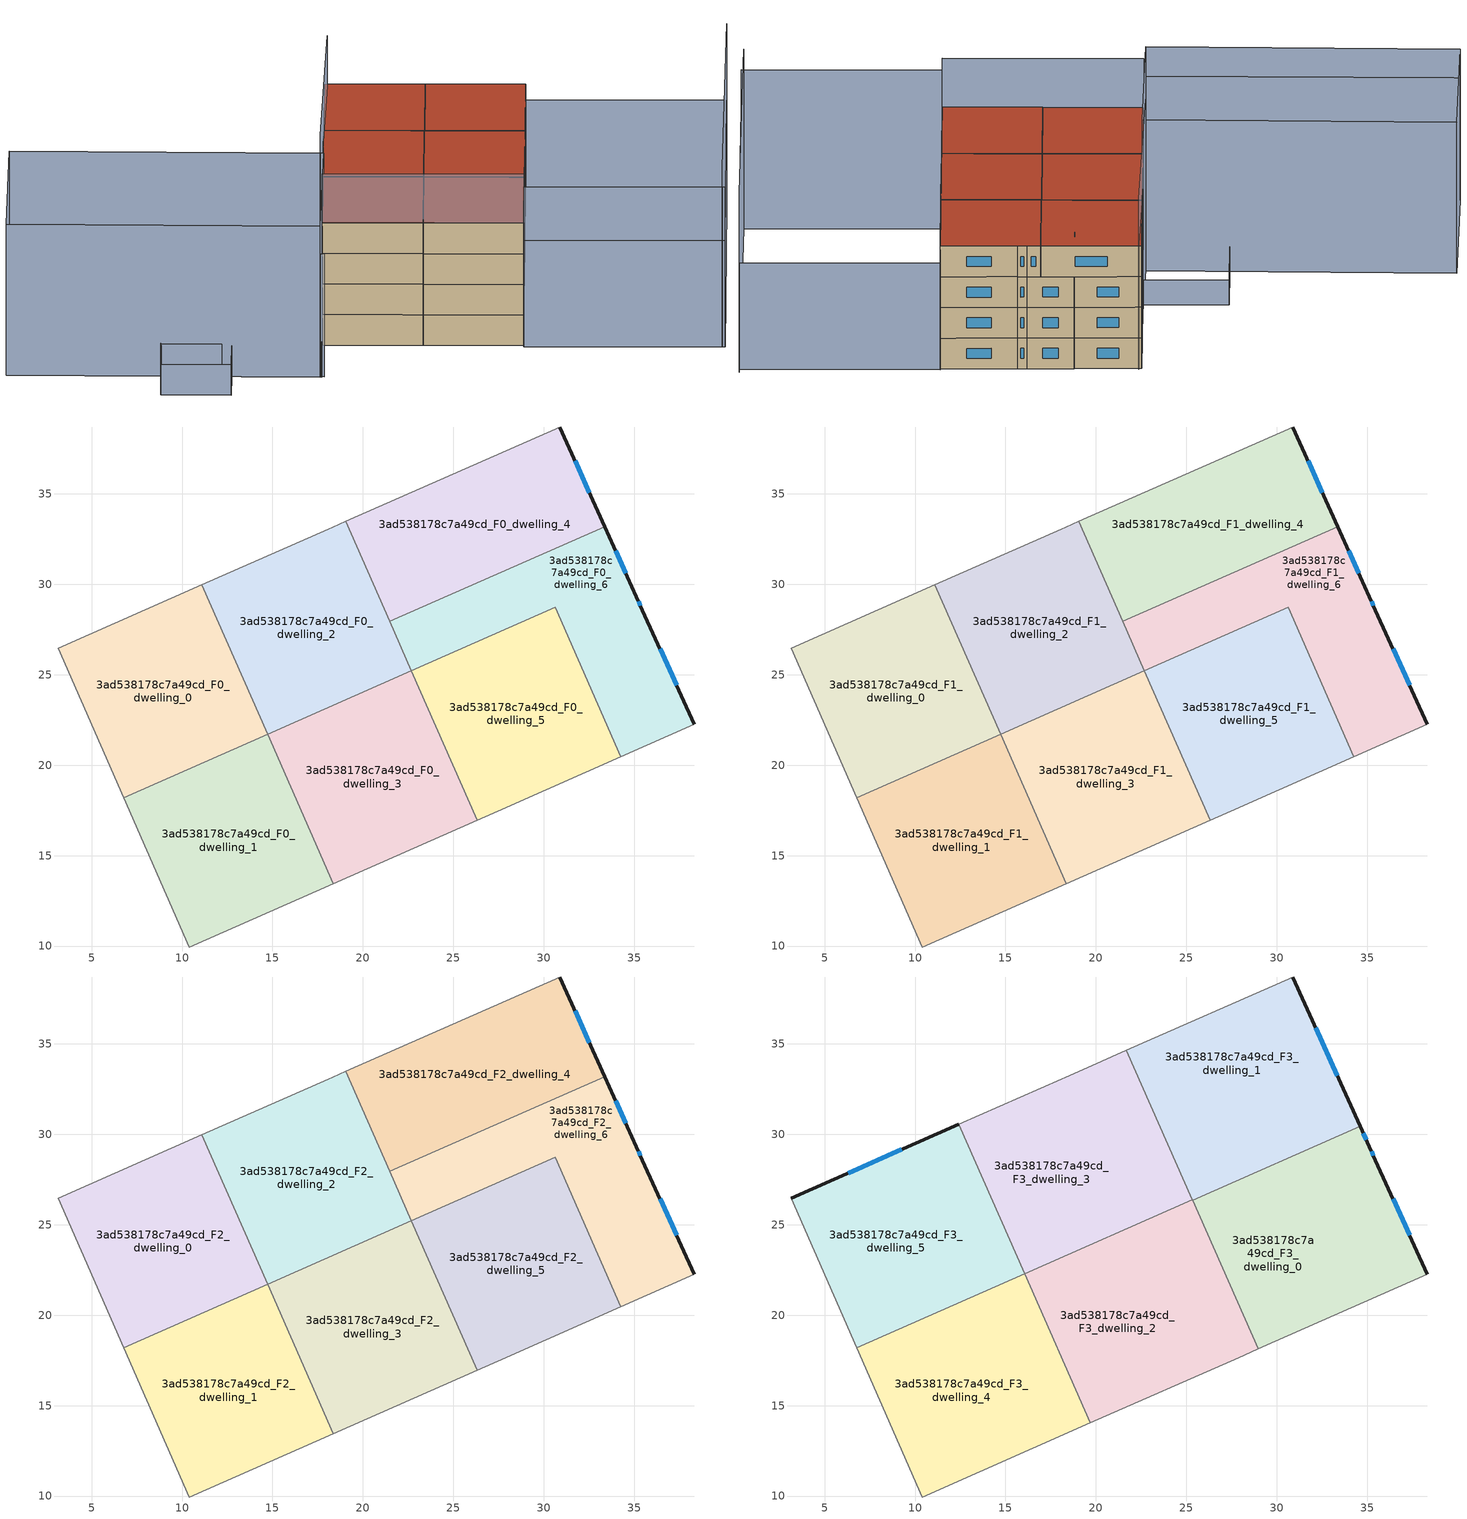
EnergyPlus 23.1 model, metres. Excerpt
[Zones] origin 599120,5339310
3ad538178c7a49cd_F0_dwelling_0
 floor ground (EU_floor_Construction): 11.09,29.96 14.73,21.7 6.79,18.2 3.16,26.46 z0
 wall to 3ad538178c7a49cd_F0_dwelling_1 (EU_wall_Construction): 6.79,18.2 14.73,21.7 z0:3
 wall adiabatic (EU_wall_Construction): 11.09,29.96 3.16,26.46 6.79,18.2 z0:3
 wall to 3ad538178c7a49cd_F0_dwelling_2 (EU_wall_Construction): 14.73,21.71 11.09,29.96 z0:3
 wall to 3ad538178c7a49cd_F0_dwelling_3 (EU_wall_Construction): 14.73,21.7 14.73,21.71 z0:3
3ad538178c7a49cd_F0_dwelling_1
 floor ground (EU_floor_Construction): 14.73,21.7 18.37,13.46 10.41,9.95 6.79,18.2 z0
 wall adiabatic (EU_wall_Construction): 6.79,18.2 10.41,9.95 18.37,13.46 z0:3
 wall to 3ad538178c7a49cd_F0_dwelling_3 (EU_wall_Construction): 18.37,13.46 14.73,21.7 z0:3
3ad538178c7a49cd_F0_dwelling_2
 floor ground (EU_floor_Construction): 19.04,33.47 22.68,25.21 14.73,21.71 11.09,29.96 18.09,33.05 18.33,33.16 z0
 wall adiabatic (EU_wall_Construction): 19.04,33.47 18.33,33.16 18.09,33.05 11.09,29.96 z0:3
 wall to 3ad538178c7a49cd_F0_dwelling_3 (EU_wall_Construction): 14.73,21.71 22.68,25.21 z0:3
 wall to 3ad538178c7a49cd_F0_dwelling_4 (EU_wall_Construction): 21.47,27.95 19.04,33.47 z0:3
 wall to 3ad538178c7a49cd_F0_dwelling_6 (EU_wall_Construction): 22.68,25.22 21.47,27.95 z0:3
3ad538178c7a49cd_F0_dwelling_3
 floor ground (EU_floor_Construction): 22.68,25.21 26.31,16.96 18.37,13.46 14.73,21.71 z0
 wall adiabatic (EU_wall_Construction): 18.37,13.46 26.31,16.96 z0:3
 wall to 3ad538178c7a49cd_F0_dwelling_5 (EU_wall_Construction): 26.31,16.96 22.68,25.21 z0:3
3ad538178c7a49cd_F0_dwelling_4
 floor ground (EU_floor_Construction): 30.89,38.69 33.37,33.19 21.47,27.95 19.04,33.47 z0
 wall outside (EU_wall_Construction): 33.37,33.19 30.89,38.69 z0:3
 wall to 3ad538178c7a49cd_F0_dwelling_6 (EU_wall_Construction): 21.47,27.95 33.37,33.19 z0:3
 wall adiabatic (EU_wall_Construction): 30.89,38.69 19.04,33.47 z0:3
 window (EU_Window_Construction): 32.52,35.06 31.73,36.82 z1.02:1.98
3ad538178c7a49cd_F0_dwelling_5
 floor ground (EU_floor_Construction): 30.62,28.72 34.26,20.47 28.19,17.79 27.88,17.65 26.31,16.96 22.68,25.22 z0
 wall adiabatic (EU_wall_Construction): 26.31,16.96 27.88,17.65 28.19,17.79 34.26,20.47 z0:3
 wall to 3ad538178c7a49cd_F0_dwelling_6 (EU_wall_Construction): 34.26,20.47 30.62,28.72 22.68,25.22 z0:3
3ad538178c7a49cd_F0_dwelling_6
 floor ground (EU_floor_Construction): 33.37,33.19 35.12,29.3 35.45,28.57 38.31,22.25 34.26,20.47 30.62,28.72 22.68,25.22 21.47,27.95 z0
 wall outside (EU_wall_Construction): 38.31,22.25 35.45,28.57 35.12,29.3 33.37,33.19 z0:3
 wall adiabatic (EU_wall_Construction): 34.26,20.47 38.31,22.25 z0:3
 window (EU_Window_Construction): 34.52,30.62 33.96,31.86 / 35.34,28.82 35.23,29.05 / 37.34,24.4 36.42,26.42 z1.02:1.98
3ad538178c7a49cd_F1_dwelling_0
 floor to 3ad538178c7a49cd_F0_dwelling_0 (EU_floor_Construction): 11.09,29.96 14.73,21.7 6.79,18.2 3.16,26.46 z3
 wall to 3ad538178c7a49cd_F1_dwelling_1 (EU_wall_Construction): 6.79,18.2 14.73,21.7 z3:6
 wall adiabatic (EU_wall_Construction): 11.09,29.96 3.16,26.46 6.79,18.2 z3:6
 wall to 3ad538178c7a49cd_F1_dwelling_2 (EU_wall_Construction): 14.73,21.71 11.09,29.96 z3:6
 wall to 3ad538178c7a49cd_F1_dwelling_3 (EU_wall_Construction): 14.73,21.7 14.73,21.71 z3:6
3ad538178c7a49cd_F1_dwelling_1
 floor to 3ad538178c7a49cd_F0_dwelling_1 (EU_floor_Construction): 14.73,21.7 18.37,13.46 10.41,9.95 6.79,18.2 z3
 wall adiabatic (EU_wall_Construction): 6.79,18.2 10.41,9.95 18.37,13.46 z3:6
 wall to 3ad538178c7a49cd_F1_dwelling_3 (EU_wall_Construction): 18.37,13.46 14.73,21.7 z3:6
3ad538178c7a49cd_F1_dwelling_2
 floor to 3ad538178c7a49cd_F0_dwelling_2 (EU_floor_Construction): 19.04,33.47 22.68,25.21 14.73,21.71 11.09,29.96 18.09,33.05 18.33,33.16 z3
 wall adiabatic (EU_wall_Construction): 19.04,33.47 18.33,33.16 18.09,33.05 11.09,29.96 z3:6
 wall to 3ad538178c7a49cd_F1_dwelling_3 (EU_wall_Construction): 14.73,21.71 22.68,25.21 z3:6
 wall to 3ad538178c7a49cd_F1_dwelling_4 (EU_wall_Construction): 21.47,27.95 19.04,33.47 z3:6
 wall to 3ad538178c7a49cd_F1_dwelling_6 (EU_wall_Construction): 22.68,25.22 21.47,27.95 z3:6
3ad538178c7a49cd_F1_dwelling_3
 floor to 3ad538178c7a49cd_F0_dwelling_3 (EU_floor_Construction): 22.68,25.21 26.31,16.96 18.37,13.46 14.73,21.71 z3
 wall adiabatic (EU_wall_Construction): 18.37,13.46 26.31,16.96 z3:6
 wall to 3ad538178c7a49cd_F1_dwelling_5 (EU_wall_Construction): 26.31,16.96 22.68,25.21 z3:6
3ad538178c7a49cd_F1_dwelling_4
 floor to 3ad538178c7a49cd_F0_dwelling_4 (EU_floor_Construction): 30.89,38.69 33.37,33.19 21.47,27.95 19.04,33.47 z3
 wall outside (EU_wall_Construction): 33.37,33.19 30.89,38.69 z3:6
 wall to 3ad538178c7a49cd_F1_dwelling_6 (EU_wall_Construction): 21.47,27.95 33.37,33.19 z3:6
 wall adiabatic (EU_wall_Construction): 30.89,38.69 19.04,33.47 z3:6
 window (EU_Window_Construction): 32.52,35.06 31.73,36.82 z4.02:4.98
3ad538178c7a49cd_F1_dwelling_5
 floor to 3ad538178c7a49cd_F0_dwelling_5 (EU_floor_Construction): 30.62,28.72 34.26,20.47 28.19,17.79 27.88,17.65 26.31,16.96 22.68,25.22 z3
 wall adiabatic (EU_wall_Construction): 26.31,16.96 27.88,17.65 28.19,17.79 34.26,20.47 z3:6
 wall to 3ad538178c7a49cd_F1_dwelling_6 (EU_wall_Construction): 34.26,20.47 30.62,28.72 22.68,25.22 z3:6
3ad538178c7a49cd_F1_dwelling_6
 floor to 3ad538178c7a49cd_F0_dwelling_6 (EU_floor_Construction): 33.37,33.19 35.12,29.3 35.45,28.57 38.31,22.25 34.26,20.47 30.62,28.72 22.68,25.22 21.47,27.95 z3
 wall outside (EU_wall_Construction): 38.31,22.25 35.45,28.57 35.12,29.3 33.37,33.19 z3:6
 wall adiabatic (EU_wall_Construction): 34.26,20.47 38.31,22.25 z3:6
 window (EU_Window_Construction): 34.52,30.62 33.96,31.86 / 35.34,28.82 35.23,29.05 / 37.34,24.4 36.42,26.42 z4.02:4.98
3ad538178c7a49cd_F2_dwelling_0
 floor to 3ad538178c7a49cd_F1_dwelling_0 (EU_floor_Construction): 11.09,29.96 14.73,21.7 6.79,18.2 3.16,26.46 z6
 wall to 3ad538178c7a49cd_F2_dwelling_1 (EU_wall_Construction): 6.79,18.2 14.73,21.7 z6:9
 wall adiabatic (EU_wall_Construction): 11.09,29.96 3.16,26.46 6.79,18.2 z6:9
 wall to 3ad538178c7a49cd_F2_dwelling_2 (EU_wall_Construction): 14.73,21.71 11.09,29.96 z6:9
 wall to 3ad538178c7a49cd_F2_dwelling_3 (EU_wall_Construction): 14.73,21.7 14.73,21.71 z6:9
3ad538178c7a49cd_F2_dwelling_1
 floor to 3ad538178c7a49cd_F1_dwelling_1 (EU_floor_Construction): 14.73,21.7 18.37,13.46 10.41,9.95 6.79,18.2 z6
 wall adiabatic (EU_wall_Construction): 6.79,18.2 10.41,9.95 18.37,13.46 z6:9
 wall to 3ad538178c7a49cd_F2_dwelling_3 (EU_wall_Construction): 18.37,13.46 14.73,21.7 z6:9
3ad538178c7a49cd_F2_dwelling_2
 floor to 3ad538178c7a49cd_F1_dwelling_2 (EU_floor_Construction): 19.04,33.47 22.68,25.21 14.73,21.71 11.09,29.96 18.09,33.05 18.33,33.16 z6
 wall adiabatic (EU_wall_Construction): 19.04,33.47 18.33,33.16 18.09,33.05 11.09,29.96 z6:9
 wall to 3ad538178c7a49cd_F2_dwelling_3 (EU_wall_Construction): 14.73,21.71 22.68,25.21 z6:9
 wall to 3ad538178c7a49cd_F2_dwelling_4 (EU_wall_Construction): 21.47,27.95 19.04,33.47 z6:9
 wall to 3ad538178c7a49cd_F2_dwelling_6 (EU_wall_Construction): 22.68,25.22 21.47,27.95 z6:9
3ad538178c7a49cd_F2_dwelling_3
 floor to 3ad538178c7a49cd_F1_dwelling_3 (EU_floor_Construction): 22.68,25.21 26.31,16.96 18.37,13.46 14.73,21.71 z6
 wall adiabatic (EU_wall_Construction): 18.37,13.46 26.31,16.96 z6:9
 wall to 3ad538178c7a49cd_F2_dwelling_5 (EU_wall_Construction): 26.31,16.96 22.68,25.21 z6:9
 ceiling adiabatic (EU_roof_Construction): 26.31,16.96 19.69,14.04 16.06,22.3 14.73,21.71 18.37,13.46 z9
3ad538178c7a49cd_F2_dwelling_4
 floor to 3ad538178c7a49cd_F1_dwelling_4 (EU_floor_Construction): 30.89,38.69 33.37,33.19 21.47,27.95 19.04,33.47 z6
 wall outside (EU_wall_Construction): 33.37,33.19 30.89,38.69 z6:9
 wall to 3ad538178c7a49cd_F2_dwelling_6 (EU_wall_Construction): 21.47,27.95 33.37,33.19 z6:9
 wall adiabatic (EU_wall_Construction): 30.89,38.69 19.04,33.47 z6:9
 window (EU_Window_Construction): 32.52,35.06 31.73,36.82 z7.02:7.98
 ceiling adiabatic (EU_roof_Construction): 33.37,33.19 30.89,38.69 21.69,34.64 24.12,29.11 z9
3ad538178c7a49cd_F2_dwelling_5
 floor to 3ad538178c7a49cd_F1_dwelling_5 (EU_floor_Construction): 30.62,28.72 34.26,20.47 28.19,17.79 27.88,17.65 26.31,16.96 22.68,25.22 z6
 wall adiabatic (EU_wall_Construction): 26.31,16.96 27.88,17.65 28.19,17.79 34.26,20.47 z6:9
 wall to 3ad538178c7a49cd_F2_dwelling_6 (EU_wall_Construction): 34.26,20.47 30.62,28.72 22.68,25.22 z6:9
3ad538178c7a49cd_F2_dwelling_6
 floor to 3ad538178c7a49cd_F1_dwelling_6 (EU_floor_Construction): 33.37,33.19 35.12,29.3 35.45,28.57 38.31,22.25 34.26,20.47 30.62,28.72 22.68,25.22 21.47,27.95 z6
 wall outside (EU_wall_Construction): 38.31,22.25 35.45,28.57 35.12,29.3 33.37,33.19 z6:9
 wall adiabatic (EU_wall_Construction): 34.26,20.47 38.31,22.25 z6:9
 window (EU_Window_Construction): 34.52,30.62 33.96,31.86 / 35.34,28.82 35.23,29.05 / 37.34,24.4 36.42,26.42 z7.02:7.98
3ad538178c7a49cd_F3_dwelling_0
 floor to 3ad538178c7a49cd_F2_dwelling_5 (EU_floor_Construction): 30.64,28.69 34.26,20.47 28.96,18.13 25.34,26.35 z9
 floor to 3ad538178c7a49cd_F2_dwelling_6 (EU_floor_Construction): 35.12,29.3 35.45,28.57 38.31,22.25 34.26,20.47 30.64,28.69 34.6,30.44 z9
 wall outside (EU_wall_Construction): 38.31,22.25 35.45,28.57 35.12,29.3 34.6,30.44 z9:12
 wall adiabatic (EU_wall_Construction): 28.96,18.13 38.31,22.25 z9:12
 wall to 3ad538178c7a49cd_F3_dwelling_1 (EU_wall_Construction): 34.6,30.44 25.34,26.35 z9:12
 wall to 3ad538178c7a49cd_F3_dwelling_2 (EU_wall_Construction): 25.34,26.35 28.96,18.13 z9:12
 window (EU_Window_Construction): 34.94,29.68 34.78,30.05 / 35.34,28.82 35.23,29.05 / 37.34,24.4 36.42,26.42 z10.02:10.98
 roof outside (EU_roof_Construction): 38.31,22.25 35.45,28.57 35.12,29.3 34.6,30.44 25.34,26.35 28.96,18.13 z12
3ad538178c7a49cd_F3_dwelling_1
 floor to 3ad538178c7a49cd_F2_dwelling_6 (EU_floor_Construction): 33.37,33.19 34.6,30.44 30.64,28.69 30.62,28.72 25.32,26.39 24.12,29.11 z9
 floor adiabatic (EU_floor_Construction): 30.89,38.69 33.37,33.19 24.12,29.11 21.69,34.64 z9
 floor to 3ad538178c7a49cd_F2_dwelling_5 (EU_floor_Construction): 30.62,28.72 30.64,28.69 25.34,26.35 25.32,26.38 z9
 wall outside (EU_wall_Construction): 34.6,30.44 30.89,38.69 z9:12
 wall adiabatic (EU_wall_Construction): 30.89,38.69 21.69,34.64 z9:12
 wall to 3ad538178c7a49cd_F3_dwelling_3 (EU_wall_Construction): 21.69,34.64 25.33,26.38 z9:12
 wall to 3ad538178c7a49cd_F3_dwelling_2 (EU_wall_Construction): 25.32,26.38 25.34,26.35 z9:12
 window (EU_Window_Construction): 33.34,33.25 32.15,35.88 z10.02:10.98
 roof outside (EU_roof_Construction): 34.6,30.44 30.89,38.69 21.69,34.64 25.34,26.35 z12
3ad538178c7a49cd_F3_dwelling_2
 floor to 3ad538178c7a49cd_F2_dwelling_3 (EU_floor_Construction): 22.68,25.21 26.31,16.96 19.69,14.04 16.06,22.3 z9
 floor to 3ad538178c7a49cd_F2_dwelling_5 (EU_floor_Construction): 25.32,26.38 28.96,18.13 28.19,17.79 27.88,17.65 26.31,16.96 22.68,25.22 z9
 wall adiabatic (EU_wall_Construction): 19.69,14.04 27.88,17.65 28.19,17.79 28.96,18.13 z9:12
 wall to 3ad538178c7a49cd_F3_dwelling_3 (EU_wall_Construction): 25.32,26.38 16.06,22.3 z9:12
 wall to 3ad538178c7a49cd_F3_dwelling_4 (EU_wall_Construction): 16.06,22.29 19.69,14.04 z9:12
 roof outside (EU_roof_Construction): 27.88,17.65 28.19,17.79 28.96,18.13 25.32,26.38 16.06,22.3 19.69,14.04 z12
3ad538178c7a49cd_F3_dwelling_3
 floor to 3ad538178c7a49cd_F2_dwelling_2 (EU_floor_Construction): 19.04,33.47 22.68,25.22 16.06,22.3 12.42,30.55 18.09,33.05 18.33,33.16 z9
 floor to 3ad538178c7a49cd_F2_dwelling_4 (EU_floor_Construction): 21.69,34.64 24.12,29.11 21.47,27.95 19.04,33.47 19.22,33.55 z9
 floor to 3ad538178c7a49cd_F2_dwelling_6 (EU_floor_Construction): 24.12,29.11 25.32,26.39 22.68,25.22 21.47,27.95 z9
 wall adiabatic (EU_wall_Construction): 21.69,34.64 19.52,33.68 18.33,33.16 18.09,33.05 12.42,30.55 z9:12
 wall to 3ad538178c7a49cd_F3_dwelling_5 (EU_wall_Construction): 12.42,30.55 16.06,22.3 z9:12
 roof outside (EU_roof_Construction): 25.32,26.38 21.69,34.64 19.52,33.68 18.33,33.16 18.09,33.05 12.42,30.55 16.06,22.3 z12
3ad538178c7a49cd_F3_dwelling_4
 floor to 3ad538178c7a49cd_F2_dwelling_1 (EU_floor_Construction): 14.73,21.7 18.37,13.46 10.41,9.95 6.79,18.2 z9
 floor adiabatic (EU_floor_Construction): 16.06,22.29 19.69,14.04 18.37,13.46 14.74,21.7 z9
 wall to 3ad538178c7a49cd_F3_dwelling_5 (EU_wall_Construction): 16.06,22.29 6.79,18.2 z9:12
 wall adiabatic (EU_wall_Construction): 6.79,18.2 10.41,9.95 19.69,14.04 z9:12
 roof outside (EU_roof_Construction): 19.69,14.04 16.06,22.29 6.79,18.2 10.41,9.95 z12
3ad538178c7a49cd_F3_dwelling_5
 floor to 3ad538178c7a49cd_F2_dwelling_0 (EU_floor_Construction): 11.09,29.96 14.73,21.7 6.79,18.2 3.16,26.46 z9
 floor to 3ad538178c7a49cd_F2_dwelling_2 (EU_floor_Construction): 12.42,30.55 16.06,22.3 14.73,21.71 11.09,29.96 z9
 wall outside (EU_wall_Construction): 12.42,30.55 3.16,26.46 z9:12
 wall adiabatic (EU_wall_Construction): 3.16,26.46 6.79,18.2 z9:12
 window (EU_Window_Construction): 9.27,29.16 6.31,27.85 z10.02:10.98
 roof outside (EU_roof_Construction): 16.06,22.29 12.42,30.55 3.16,26.46 6.79,18.2 z12
shading: 17.51,-6.35 46.34,6.13 z0:17.6; 10.35,9.92 17.59,-6.53 z0:15.6; 10.26,9.89 38.46,22.32 / 38.46,22.32 45.73,5.84 / 45.73,5.84 17.53,-6.59 / 17.53,-6.59 10.26,9.89 z0:10.4; 3.16,26.47 10.44,9.96 z0:16.8; -2.91,39.5 2.85,26.29 / 2.85,26.29 -3.24,23.64 / -3.24,23.64 -9,36.85 / -9,36.85 -2.91,39.5 z0:3.2; -14.36,49.56 -3.04,23.5 z0:12; -10.21,29.41 -12.7,35.21 / -12.7,35.21 -8.9,36.84 / -8.9,36.84 -6.41,31.04 / -6.41,31.04 -10.21,29.41 z0:3; 18.09,33.05 11.33,30.06 / 11.33,30.06 8.2,37.15 / 8.2,37.15 14.95,40.14 / 14.95,40.14 18.09,33.05 z0:2.4; 0.33,55.88 11.35,30.01 / 11.35,30.01 -3.36,23.74 / -3.36,23.74 -14.38,49.61 / -14.38,49.61 0.33,55.88 z0:14.8; 31.11,38.48 10.97,30.15 z0:16.7
[Building]
EU S2 Campaign: North Axis=0; Terrain=City; Solar Distribution=FullExterior
[Site:Location]
Vienna: Latitude=48; Longitude=16.5; Time Zone=1; Elevation=183
[SizingPeriod:WeatherFileDays]
AnnualSizingPeriod: Begin Month=1; Begin Day of Month=1; End Month=12; End Day of Month=31; Day of Week for Start Day=Monday; Use Weather File Daylight Saving Period=No; Use Weather File Rain and Snow Indicators=No
[MATERIAL]
EU_InternalMass_Material: Roughness=MediumRough; Thickness=0.1; Conductivity=1; Density=1800; Specific Heat=900; Thermal Absorptance=0.9; Solar Absorptance=0.7; Visible Absorptance=0.7
[MATERIAL:NOMASS] Roughness=MediumRough; Thermal Absorptance=0.9; Solar Absorptance=0.7; Visible Absorptance=0.7
Name | Thermal Resistance
EU_wall_NoMass | 0.942466
EU_roof_NoMass | 0.551687
EU_floor_NoMass | 0.66527
[WINDOWMATERIAL:SIMPLEGLAZINGSYSTEM]
EU_Window_SimpleGlazing: UFactor=2.03367; Solar Heat Gain Coefficient=0.65; Visible Transmittance=0.65
[CONSTRUCTION]
EU_wall_Construction: EU_wall_NoMass
EU_roof_Construction: EU_roof_NoMass
EU_floor_Construction: EU_floor_NoMass
EU_Window_Construction: EU_Window_SimpleGlazing
EU_InternalMass_Construction: EU_InternalMass_Material
[ZONE] Type=1; Multiplier=1; Ceiling Height=autocalculate; Floor Area=autocalculate; Part of Total Floor Area=Yes
Name | Volume
3ad538178c7a49cd_F0_dwelling_0; 3ad538178c7a49cd_F1_dwelling_0; 3ad538178c7a49cd_F2_dwelling_0; 3ad538178c7a49cd_F0_dwelling_6; 3ad538178c7a49cd_F1_dwelling_6; 3ad538178c7a49cd_F2_dwelling_6 | 234.948
3ad538178c7a49cd_F3_dwelling_0 | 274.111
3ad538178c7a49cd_F0_dwelling_1; 3ad538178c7a49cd_F1_dwelling_1; 3ad538178c7a49cd_F2_dwelling_1 | 234.939
3ad538178c7a49cd_F3_dwelling_1 | 274.085
3ad538178c7a49cd_F0_dwelling_2; 3ad538178c7a49cd_F1_dwelling_2; 3ad538178c7a49cd_F2_dwelling_2 | 234.975
3ad538178c7a49cd_F3_dwelling_2 | 274.086
3ad538178c7a49cd_F0_dwelling_3; 3ad538178c7a49cd_F1_dwelling_3; 3ad538178c7a49cd_F2_dwelling_3 | 234.973
3ad538178c7a49cd_F3_dwelling_3 | 274.115
3ad538178c7a49cd_F0_dwelling_4; 3ad538178c7a49cd_F1_dwelling_4; 3ad538178c7a49cd_F2_dwelling_4 | 234.935
3ad538178c7a49cd_F3_dwelling_4 | 274.126
3ad538178c7a49cd_F0_dwelling_5; 3ad538178c7a49cd_F1_dwelling_5; 3ad538178c7a49cd_F2_dwelling_5 | 234.94
3ad538178c7a49cd_F3_dwelling_5 | 274.105
[INTERNALMASS] Construction=EU_InternalMass_Construction
Name | Zone or ZoneList | Surface Area
3ad538178c7a49cd_F0_dwelling_0_EU_InternalMass | 3ad538178c7a49cd_F0_dwelling_0 | 78.3156
3ad538178c7a49cd_F0_dwelling_1_EU_InternalMass | 3ad538178c7a49cd_F0_dwelling_1 | 78.3104
3ad538178c7a49cd_F0_dwelling_2_EU_InternalMass | 3ad538178c7a49cd_F0_dwelling_2 | 78.3229
3ad538178c7a49cd_F0_dwelling_3_EU_InternalMass | 3ad538178c7a49cd_F0_dwelling_3 | 78.3224
3ad538178c7a49cd_F0_dwelling_4_EU_InternalMass | 3ad538178c7a49cd_F0_dwelling_4 | 78.3154
3ad538178c7a49cd_F0_dwelling_5_EU_InternalMass | 3ad538178c7a49cd_F0_dwelling_5 | 78.3124
3ad538178c7a49cd_F0_dwelling_6_EU_InternalMass | 3ad538178c7a49cd_F0_dwelling_6 | 78.3159
3ad538178c7a49cd_F1_dwelling_0_EU_InternalMass | 3ad538178c7a49cd_F1_dwelling_0 | 78.3156
3ad538178c7a49cd_F1_dwelling_1_EU_InternalMass | 3ad538178c7a49cd_F1_dwelling_1 | 78.3104
3ad538178c7a49cd_F1_dwelling_2_EU_InternalMass | 3ad538178c7a49cd_F1_dwelling_2 | 78.3229
3ad538178c7a49cd_F1_dwelling_3_EU_InternalMass | 3ad538178c7a49cd_F1_dwelling_3 | 78.3224
3ad538178c7a49cd_F1_dwelling_4_EU_InternalMass | 3ad538178c7a49cd_F1_dwelling_4 | 78.3154
3ad538178c7a49cd_F1_dwelling_5_EU_InternalMass | 3ad538178c7a49cd_F1_dwelling_5 | 78.3124
3ad538178c7a49cd_F1_dwelling_6_EU_InternalMass | 3ad538178c7a49cd_F1_dwelling_6 | 78.3159
3ad538178c7a49cd_F2_dwelling_0_EU_InternalMass | 3ad538178c7a49cd_F2_dwelling_0 | 78.3156
3ad538178c7a49cd_F2_dwelling_1_EU_InternalMass | 3ad538178c7a49cd_F2_dwelling_1 | 78.3104
3ad538178c7a49cd_F2_dwelling_2_EU_InternalMass | 3ad538178c7a49cd_F2_dwelling_2 | 78.3229
3ad538178c7a49cd_F2_dwelling_3_EU_InternalMass | 3ad538178c7a49cd_F2_dwelling_3 | 78.3224
3ad538178c7a49cd_F2_dwelling_4_EU_InternalMass | 3ad538178c7a49cd_F2_dwelling_4 | 78.3154
3ad538178c7a49cd_F2_dwelling_5_EU_InternalMass | 3ad538178c7a49cd_F2_dwelling_5 | 78.3124
3ad538178c7a49cd_F2_dwelling_6_EU_InternalMass | 3ad538178c7a49cd_F2_dwelling_6 | 78.3159
3ad538178c7a49cd_F3_dwelling_0_EU_InternalMass | 3ad538178c7a49cd_F3_dwelling_0 | 91.3705
3ad538178c7a49cd_F3_dwelling_1_EU_InternalMass | 3ad538178c7a49cd_F3_dwelling_1 | 91.3617
3ad538178c7a49cd_F3_dwelling_2_EU_InternalMass | 3ad538178c7a49cd_F3_dwelling_2 | 91.362
3ad538178c7a49cd_F3_dwelling_3_EU_InternalMass | 3ad538178c7a49cd_F3_dwelling_3 | 91.3717
3ad538178c7a49cd_F3_dwelling_4_EU_InternalMass | 3ad538178c7a49cd_F3_dwelling_4 | 91.3753
3ad538178c7a49cd_F3_dwelling_5_EU_InternalMass | 3ad538178c7a49cd_F3_dwelling_5 | 91.3687
[OTHEREQUIPMENT] Fuel Type=Electricity; Design Level Calculation Method=Watts/Area; Power per Zone Floor Area=1; Fraction Latent=0; Fraction Radiant=0; Fraction Lost=0; Carbon Dioxide Generation Rate=0; EndUse Subcategory=EU_Step8_InternalGains
Name | Zone or ZoneList or Space or SpaceList | Schedule
EU_Step8_InternalGain_3ad538178c7a49cd_F0_dwelling_0_f000 | 3ad538178c7a49cd_F0_dwelling_0 | EU_Step8_GainSchedule_3ad538178c7a49cd_F0_dwelling_0_f000
EU_Step8_InternalGain_3ad538178c7a49cd_F0_dwelling_1_f000 | 3ad538178c7a49cd_F0_dwelling_1 | EU_Step8_GainSchedule_3ad538178c7a49cd_F0_dwelling_1_f000
EU_Step8_InternalGain_3ad538178c7a49cd_F0_dwelling_2_f000 | 3ad538178c7a49cd_F0_dwelling_2 | EU_Step8_GainSchedule_3ad538178c7a49cd_F0_dwelling_2_f000
EU_Step8_InternalGain_3ad538178c7a49cd_F0_dwelling_3_f000 | 3ad538178c7a49cd_F0_dwelling_3 | EU_Step8_GainSchedule_3ad538178c7a49cd_F0_dwelling_3_f000
EU_Step8_InternalGain_3ad538178c7a49cd_F0_dwelling_4_f000 | 3ad538178c7a49cd_F0_dwelling_4 | EU_Step8_GainSchedule_3ad538178c7a49cd_F0_dwelling_4_f000
EU_Step8_InternalGain_3ad538178c7a49cd_F0_dwelling_5_f000 | 3ad538178c7a49cd_F0_dwelling_5 | EU_Step8_GainSchedule_3ad538178c7a49cd_F0_dwelling_5_f000
EU_Step8_InternalGain_3ad538178c7a49cd_F0_dwelling_6_f000 | 3ad538178c7a49cd_F0_dwelling_6 | EU_Step8_GainSchedule_3ad538178c7a49cd_F0_dwelling_6_f000
EU_Step8_InternalGain_3ad538178c7a49cd_F1_dwelling_0_f000 | 3ad538178c7a49cd_F1_dwelling_0 | EU_Step8_GainSchedule_3ad538178c7a49cd_F1_dwelling_0_f000
EU_Step8_InternalGain_3ad538178c7a49cd_F1_dwelling_1_f000 | 3ad538178c7a49cd_F1_dwelling_1 | EU_Step8_GainSchedule_3ad538178c7a49cd_F1_dwelling_1_f000
EU_Step8_InternalGain_3ad538178c7a49cd_F1_dwelling_2_f000 | 3ad538178c7a49cd_F1_dwelling_2 | EU_Step8_GainSchedule_3ad538178c7a49cd_F1_dwelling_2_f000
EU_Step8_InternalGain_3ad538178c7a49cd_F1_dwelling_3_f000 | 3ad538178c7a49cd_F1_dwelling_3 | EU_Step8_GainSchedule_3ad538178c7a49cd_F1_dwelling_3_f000
EU_Step8_InternalGain_3ad538178c7a49cd_F1_dwelling_4_f000 | 3ad538178c7a49cd_F1_dwelling_4 | EU_Step8_GainSchedule_3ad538178c7a49cd_F1_dwelling_4_f000
EU_Step8_InternalGain_3ad538178c7a49cd_F1_dwelling_5_f000 | 3ad538178c7a49cd_F1_dwelling_5 | EU_Step8_GainSchedule_3ad538178c7a49cd_F1_dwelling_5_f000
EU_Step8_InternalGain_3ad538178c7a49cd_F1_dwelling_6_f000 | 3ad538178c7a49cd_F1_dwelling_6 | EU_Step8_GainSchedule_3ad538178c7a49cd_F1_dwelling_6_f000
EU_Step8_InternalGain_3ad538178c7a49cd_F2_dwelling_0_f000 | 3ad538178c7a49cd_F2_dwelling_0 | EU_Step8_GainSchedule_3ad538178c7a49cd_F2_dwelling_0_f000
EU_Step8_InternalGain_3ad538178c7a49cd_F2_dwelling_1_f000 | 3ad538178c7a49cd_F2_dwelling_1 | EU_Step8_GainSchedule_3ad538178c7a49cd_F2_dwelling_1_f000
EU_Step8_InternalGain_3ad538178c7a49cd_F2_dwelling_2_f000 | 3ad538178c7a49cd_F2_dwelling_2 | EU_Step8_GainSchedule_3ad538178c7a49cd_F2_dwelling_2_f000
EU_Step8_InternalGain_3ad538178c7a49cd_F2_dwelling_3_f000 | 3ad538178c7a49cd_F2_dwelling_3 | EU_Step8_GainSchedule_3ad538178c7a49cd_F2_dwelling_3_f000
EU_Step8_InternalGain_3ad538178c7a49cd_F2_dwelling_4_f000 | 3ad538178c7a49cd_F2_dwelling_4 | EU_Step8_GainSchedule_3ad538178c7a49cd_F2_dwelling_4_f000
EU_Step8_InternalGain_3ad538178c7a49cd_F2_dwelling_5_f000 | 3ad538178c7a49cd_F2_dwelling_5 | EU_Step8_GainSchedule_3ad538178c7a49cd_F2_dwelling_5_f000
EU_Step8_InternalGain_3ad538178c7a49cd_F2_dwelling_6_f000 | 3ad538178c7a49cd_F2_dwelling_6 | EU_Step8_GainSchedule_3ad538178c7a49cd_F2_dwelling_6_f000
EU_Step8_InternalGain_3ad538178c7a49cd_F3_dwelling_0_f000 | 3ad538178c7a49cd_F3_dwelling_0 | EU_Step8_GainSchedule_3ad538178c7a49cd_F3_dwelling_0_f000
EU_Step8_InternalGain_3ad538178c7a49cd_F3_dwelling_1_f000 | 3ad538178c7a49cd_F3_dwelling_1 | EU_Step8_GainSchedule_3ad538178c7a49cd_F3_dwelling_1_f000
EU_Step8_InternalGain_3ad538178c7a49cd_F3_dwelling_2_f000 | 3ad538178c7a49cd_F3_dwelling_2 | EU_Step8_GainSchedule_3ad538178c7a49cd_F3_dwelling_2_f000
EU_Step8_InternalGain_3ad538178c7a49cd_F3_dwelling_3_f000 | 3ad538178c7a49cd_F3_dwelling_3 | EU_Step8_GainSchedule_3ad538178c7a49cd_F3_dwelling_3_f000
EU_Step8_InternalGain_3ad538178c7a49cd_F3_dwelling_4_f000 | 3ad538178c7a49cd_F3_dwelling_4 | EU_Step8_GainSchedule_3ad538178c7a49cd_F3_dwelling_4_f000
EU_Step8_InternalGain_3ad538178c7a49cd_F3_dwelling_5_f000 | 3ad538178c7a49cd_F3_dwelling_5 | EU_Step8_GainSchedule_3ad538178c7a49cd_F3_dwelling_5_f000
[ZONEVENTILATION:DESIGNFLOWRATE] Schedule=EU_AlwaysOn; Design Flow Rate Calculation Method=AirChanges/Hour; Air Changes per Hour=0.530523; Ventilation Type=Natural; Fan Pressure Rise=0; Fan Total Efficiency=1; Constant Term Coefficient=1; Temperature Term Coefficient=0; Velocity Term Coefficient=0; Velocity Squared Term Coefficient=0; Minimum Indoor Temperature=-100; Maximum Indoor Temperature=100; Delta Temperature=-100; Minimum Outdoor Temperature=-100; Maximum Outdoor Temperature=100; Maximum Wind Speed=40
Name | Zone or ZoneList or Space or SpaceList
EU_ConstantAir_3ad538178c7a49cd_F0_dwelling_0 | 3ad538178c7a49cd_F0_dwelling_0
EU_ConstantAir_3ad538178c7a49cd_F0_dwelling_1 | 3ad538178c7a49cd_F0_dwelling_1
EU_ConstantAir_3ad538178c7a49cd_F0_dwelling_2 | 3ad538178c7a49cd_F0_dwelling_2
EU_ConstantAir_3ad538178c7a49cd_F0_dwelling_3 | 3ad538178c7a49cd_F0_dwelling_3
EU_ConstantAir_3ad538178c7a49cd_F0_dwelling_4 | 3ad538178c7a49cd_F0_dwelling_4
EU_ConstantAir_3ad538178c7a49cd_F0_dwelling_5 | 3ad538178c7a49cd_F0_dwelling_5
EU_ConstantAir_3ad538178c7a49cd_F0_dwelling_6 | 3ad538178c7a49cd_F0_dwelling_6
EU_ConstantAir_3ad538178c7a49cd_F1_dwelling_0 | 3ad538178c7a49cd_F1_dwelling_0
EU_ConstantAir_3ad538178c7a49cd_F1_dwelling_1 | 3ad538178c7a49cd_F1_dwelling_1
EU_ConstantAir_3ad538178c7a49cd_F1_dwelling_2 | 3ad538178c7a49cd_F1_dwelling_2
EU_ConstantAir_3ad538178c7a49cd_F1_dwelling_3 | 3ad538178c7a49cd_F1_dwelling_3
EU_ConstantAir_3ad538178c7a49cd_F1_dwelling_4 | 3ad538178c7a49cd_F1_dwelling_4
EU_ConstantAir_3ad538178c7a49cd_F1_dwelling_5 | 3ad538178c7a49cd_F1_dwelling_5
EU_ConstantAir_3ad538178c7a49cd_F1_dwelling_6 | 3ad538178c7a49cd_F1_dwelling_6
EU_ConstantAir_3ad538178c7a49cd_F2_dwelling_0 | 3ad538178c7a49cd_F2_dwelling_0
EU_ConstantAir_3ad538178c7a49cd_F2_dwelling_1 | 3ad538178c7a49cd_F2_dwelling_1
EU_ConstantAir_3ad538178c7a49cd_F2_dwelling_2 | 3ad538178c7a49cd_F2_dwelling_2
EU_ConstantAir_3ad538178c7a49cd_F2_dwelling_3 | 3ad538178c7a49cd_F2_dwelling_3
EU_ConstantAir_3ad538178c7a49cd_F2_dwelling_4 | 3ad538178c7a49cd_F2_dwelling_4
EU_ConstantAir_3ad538178c7a49cd_F2_dwelling_5 | 3ad538178c7a49cd_F2_dwelling_5
EU_ConstantAir_3ad538178c7a49cd_F2_dwelling_6 | 3ad538178c7a49cd_F2_dwelling_6
EU_ConstantAir_3ad538178c7a49cd_F3_dwelling_0 | 3ad538178c7a49cd_F3_dwelling_0
EU_ConstantAir_3ad538178c7a49cd_F3_dwelling_1 | 3ad538178c7a49cd_F3_dwelling_1
EU_ConstantAir_3ad538178c7a49cd_F3_dwelling_2 | 3ad538178c7a49cd_F3_dwelling_2
EU_ConstantAir_3ad538178c7a49cd_F3_dwelling_3 | 3ad538178c7a49cd_F3_dwelling_3
EU_ConstantAir_3ad538178c7a49cd_F3_dwelling_4 | 3ad538178c7a49cd_F3_dwelling_4
EU_ConstantAir_3ad538178c7a49cd_F3_dwelling_5 | 3ad538178c7a49cd_F3_dwelling_5
[HVACTEMPLATE:THERMOSTAT] Constant Heating Setpoint=20; Constant Cooling Setpoint=50
EU_HeatOnly_3ad538178c7a49cd_F0_dwelling_0; EU_HeatOnly_3ad538178c7a49cd_F0_dwelling_1; EU_HeatOnly_3ad538178c7a49cd_F0_dwelling_2; EU_HeatOnly_3ad538178c7a49cd_F0_dwelling_3; EU_HeatOnly_3ad538178c7a49cd_F0_dwelling_4; EU_HeatOnly_3ad538178c7a49cd_F0_dwelling_5; EU_HeatOnly_3ad538178c7a49cd_F0_dwelling_6; EU_HeatOnly_3ad538178c7a49cd_F1_dwelling_0; EU_HeatOnly_3ad538178c7a49cd_F1_dwelling_1; EU_HeatOnly_3ad538178c7a49cd_F1_dwelling_2; EU_HeatOnly_3ad538178c7a49cd_F1_dwelling_3; EU_HeatOnly_3ad538178c7a49cd_F1_dwelling_4; EU_HeatOnly_3ad538178c7a49cd_F1_dwelling_5; EU_HeatOnly_3ad538178c7a49cd_F1_dwelling_6; EU_HeatOnly_3ad538178c7a49cd_F2_dwelling_0; EU_HeatOnly_3ad538178c7a49cd_F2_dwelling_1; EU_HeatOnly_3ad538178c7a49cd_F2_dwelling_2; EU_HeatOnly_3ad538178c7a49cd_F2_dwelling_3; EU_HeatOnly_3ad538178c7a49cd_F2_dwelling_4; EU_HeatOnly_3ad538178c7a49cd_F2_dwelling_5; EU_HeatOnly_3ad538178c7a49cd_F2_dwelling_6; EU_HeatOnly_3ad538178c7a49cd_F3_dwelling_0; EU_HeatOnly_3ad538178c7a49cd_F3_dwelling_1; EU_HeatOnly_3ad538178c7a49cd_F3_dwelling_2; EU_HeatOnly_3ad538178c7a49cd_F3_dwelling_3; EU_HeatOnly_3ad538178c7a49cd_F3_dwelling_4; EU_HeatOnly_3ad538178c7a49cd_F3_dwelling_5
[HVACTEMPLATE:ZONE:IDEALLOADSAIRSYSTEM] System Availability Schedule=EU_AlwaysOn; Maximum Heating Supply Air Temperature=50; Minimum Cooling Supply Air Temperature=13; Maximum Heating Supply Air Humidity Ratio=0.0156; Minimum Cooling Supply Air Humidity Ratio=0.0077; Heating Limit=NoLimit; Cooling Limit=NoLimit; Heating Availability Schedule=EU_AlwaysOn; Cooling Availability Schedule=EU_CoolingOff; Dehumidification Control Type=ConstantSensibleHeatRatio; Cooling Sensible Heat Ratio=0.7; Dehumidification Setpoint=60; Humidification Control Type=None; Humidification Setpoint=30; Outdoor Air Method=None; Outdoor Air Flow Rate per Person=0.00944; Outdoor Air Flow Rate per Zone Floor Area=0; Outdoor Air Flow Rate per Zone=0; Demand Controlled Ventilation Type=None; Outdoor Air Economizer Type=NoEconomizer; Heat Recovery Type=None; Sensible Heat Recovery Effectiveness=0.7; Latent Heat Recovery Effectiveness=0.65
Name | Template Thermostat
3ad538178c7a49cd_F0_dwelling_0 | EU_HeatOnly_3ad538178c7a49cd_F0_dwelling_0
3ad538178c7a49cd_F0_dwelling_1 | EU_HeatOnly_3ad538178c7a49cd_F0_dwelling_1
3ad538178c7a49cd_F0_dwelling_2 | EU_HeatOnly_3ad538178c7a49cd_F0_dwelling_2
3ad538178c7a49cd_F0_dwelling_3 | EU_HeatOnly_3ad538178c7a49cd_F0_dwelling_3
3ad538178c7a49cd_F0_dwelling_4 | EU_HeatOnly_3ad538178c7a49cd_F0_dwelling_4
3ad538178c7a49cd_F0_dwelling_5 | EU_HeatOnly_3ad538178c7a49cd_F0_dwelling_5
3ad538178c7a49cd_F0_dwelling_6 | EU_HeatOnly_3ad538178c7a49cd_F0_dwelling_6
3ad538178c7a49cd_F1_dwelling_0 | EU_HeatOnly_3ad538178c7a49cd_F1_dwelling_0
3ad538178c7a49cd_F1_dwelling_1 | EU_HeatOnly_3ad538178c7a49cd_F1_dwelling_1
3ad538178c7a49cd_F1_dwelling_2 | EU_HeatOnly_3ad538178c7a49cd_F1_dwelling_2
3ad538178c7a49cd_F1_dwelling_3 | EU_HeatOnly_3ad538178c7a49cd_F1_dwelling_3
3ad538178c7a49cd_F1_dwelling_4 | EU_HeatOnly_3ad538178c7a49cd_F1_dwelling_4
3ad538178c7a49cd_F1_dwelling_5 | EU_HeatOnly_3ad538178c7a49cd_F1_dwelling_5
3ad538178c7a49cd_F1_dwelling_6 | EU_HeatOnly_3ad538178c7a49cd_F1_dwelling_6
3ad538178c7a49cd_F2_dwelling_0 | EU_HeatOnly_3ad538178c7a49cd_F2_dwelling_0
3ad538178c7a49cd_F2_dwelling_1 | EU_HeatOnly_3ad538178c7a49cd_F2_dwelling_1
3ad538178c7a49cd_F2_dwelling_2 | EU_HeatOnly_3ad538178c7a49cd_F2_dwelling_2
3ad538178c7a49cd_F2_dwelling_3 | EU_HeatOnly_3ad538178c7a49cd_F2_dwelling_3
3ad538178c7a49cd_F2_dwelling_4 | EU_HeatOnly_3ad538178c7a49cd_F2_dwelling_4
3ad538178c7a49cd_F2_dwelling_5 | EU_HeatOnly_3ad538178c7a49cd_F2_dwelling_5
3ad538178c7a49cd_F2_dwelling_6 | EU_HeatOnly_3ad538178c7a49cd_F2_dwelling_6
3ad538178c7a49cd_F3_dwelling_0 | EU_HeatOnly_3ad538178c7a49cd_F3_dwelling_0
3ad538178c7a49cd_F3_dwelling_1 | EU_HeatOnly_3ad538178c7a49cd_F3_dwelling_1
3ad538178c7a49cd_F3_dwelling_2 | EU_HeatOnly_3ad538178c7a49cd_F3_dwelling_2
3ad538178c7a49cd_F3_dwelling_3 | EU_HeatOnly_3ad538178c7a49cd_F3_dwelling_3
3ad538178c7a49cd_F3_dwelling_4 | EU_HeatOnly_3ad538178c7a49cd_F3_dwelling_4
3ad538178c7a49cd_F3_dwelling_5 | EU_HeatOnly_3ad538178c7a49cd_F3_dwelling_5
[SIZING:ZONE] Zone Cooling Design Supply Air Temperature Input Method=SupplyAirTemperature; Zone Cooling Design Supply Air Temperature=13; Zone Heating Design Supply Air Temperature Input Method=SupplyAirTemperature; Zone Heating Design Supply Air Temperature=50; Zone Cooling Design Supply Air Humidity Ratio=0.008; Zone Heating Design Supply Air Humidity Ratio=0.008; Cooling Design Air Flow Method=DesignDay; Cooling Design Air Flow Rate=0; Cooling Minimum Air Flow per Zone Floor Area=0.000762; Cooling Minimum Air Flow=0; Cooling Minimum Air Flow Fraction=0.2; Heating Design Air Flow Method=DesignDay; Heating Design Air Flow Rate=0; Heating Maximum Air Flow per Zone Floor Area=0.002032; Heating Maximum Air Flow=0.141576; Heating Maximum Air Flow Fraction=0.3; Account for Dedicated Outdoor Air System=No; Dedicated Outdoor Air System Control Strategy=NeutralSupplyAir; Dedicated Outdoor Air Low Setpoint Temperature for Design=autosize; Dedicated Outdoor Air High Setpoint Temperature for Design=autosize; Zone Load Sizing Method=Sensible Load Only No Latent Load; Zone Latent Cooling Design Supply Air Humidity Ratio Input Method=HumidityRatioDifference; Zone Cooling Design Supply Air Humidity Ratio Difference=0.005; Zone Latent Heating Design Supply Air Humidity Ratio Input Method=HumidityRatioDifference; Zone Humidification Design Supply Air Humidity Ratio Difference=0.005
3ad538178c7a49cd_F0_dwelling_0; 3ad538178c7a49cd_F0_dwelling_1; 3ad538178c7a49cd_F0_dwelling_2; 3ad538178c7a49cd_F0_dwelling_3; 3ad538178c7a49cd_F0_dwelling_4; 3ad538178c7a49cd_F0_dwelling_5; 3ad538178c7a49cd_F0_dwelling_6; 3ad538178c7a49cd_F1_dwelling_0; 3ad538178c7a49cd_F1_dwelling_1; 3ad538178c7a49cd_F1_dwelling_2; 3ad538178c7a49cd_F1_dwelling_3; 3ad538178c7a49cd_F1_dwelling_4; 3ad538178c7a49cd_F1_dwelling_5; 3ad538178c7a49cd_F1_dwelling_6; 3ad538178c7a49cd_F2_dwelling_0; 3ad538178c7a49cd_F2_dwelling_1; 3ad538178c7a49cd_F2_dwelling_2; 3ad538178c7a49cd_F2_dwelling_3; 3ad538178c7a49cd_F2_dwelling_4; 3ad538178c7a49cd_F2_dwelling_5; 3ad538178c7a49cd_F2_dwelling_6; 3ad538178c7a49cd_F3_dwelling_0; 3ad538178c7a49cd_F3_dwelling_1; 3ad538178c7a49cd_F3_dwelling_2; 3ad538178c7a49cd_F3_dwelling_3; 3ad538178c7a49cd_F3_dwelling_4; 3ad538178c7a49cd_F3_dwelling_5
[SCHEDULE:CONSTANT]
Name | Hourly Value
EU_AlwaysOn | 1
EU_CoolingOff | 0
[SCHEDULE:FILE] Column Number=1; Rows to Skip at Top=0; Number of Hours of Data=8760; Column Separator=Comma; Interpolate to Timestep=No; Minutes per Item=60; Adjust Schedule for Daylight Savings=Yes
Name | File
EU_Step8_GainSchedule_3ad538178c7a49cd_F0_dwelling_0_f000 | ../../schedules/3ad538178c7a49cd/3ad538178c7a49cd_F0_dwelling_0_f000_gain.csv
EU_Step8_GainSchedule_3ad538178c7a49cd_F0_dwelling_1_f000 | ../../schedules/3ad538178c7a49cd/3ad538178c7a49cd_F0_dwelling_1_f000_gain.csv
EU_Step8_GainSchedule_3ad538178c7a49cd_F0_dwelling_2_f000 | ../../schedules/3ad538178c7a49cd/3ad538178c7a49cd_F0_dwelling_2_f000_gain.csv
EU_Step8_GainSchedule_3ad538178c7a49cd_F0_dwelling_3_f000 | ../../schedules/3ad538178c7a49cd/3ad538178c7a49cd_F0_dwelling_3_f000_gain.csv
EU_Step8_GainSchedule_3ad538178c7a49cd_F0_dwelling_4_f000 | ../../schedules/3ad538178c7a49cd/3ad538178c7a49cd_F0_dwelling_4_f000_gain.csv
EU_Step8_GainSchedule_3ad538178c7a49cd_F0_dwelling_5_f000 | ../../schedules/3ad538178c7a49cd/3ad538178c7a49cd_F0_dwelling_5_f000_gain.csv
EU_Step8_GainSchedule_3ad538178c7a49cd_F0_dwelling_6_f000 | ../../schedules/3ad538178c7a49cd/3ad538178c7a49cd_F0_dwelling_6_f000_gain.csv
EU_Step8_GainSchedule_3ad538178c7a49cd_F1_dwelling_0_f000 | ../../schedules/3ad538178c7a49cd/3ad538178c7a49cd_F1_dwelling_0_f000_gain.csv
EU_Step8_GainSchedule_3ad538178c7a49cd_F1_dwelling_1_f000 | ../../schedules/3ad538178c7a49cd/3ad538178c7a49cd_F1_dwelling_1_f000_gain.csv
EU_Step8_GainSchedule_3ad538178c7a49cd_F1_dwelling_2_f000 | ../../schedules/3ad538178c7a49cd/3ad538178c7a49cd_F1_dwelling_2_f000_gain.csv
EU_Step8_GainSchedule_3ad538178c7a49cd_F1_dwelling_3_f000 | ../../schedules/3ad538178c7a49cd/3ad538178c7a49cd_F1_dwelling_3_f000_gain.csv
EU_Step8_GainSchedule_3ad538178c7a49cd_F1_dwelling_4_f000 | ../../schedules/3ad538178c7a49cd/3ad538178c7a49cd_F1_dwelling_4_f000_gain.csv
EU_Step8_GainSchedule_3ad538178c7a49cd_F1_dwelling_5_f000 | ../../schedules/3ad538178c7a49cd/3ad538178c7a49cd_F1_dwelling_5_f000_gain.csv
EU_Step8_GainSchedule_3ad538178c7a49cd_F1_dwelling_6_f000 | ../../schedules/3ad538178c7a49cd/3ad538178c7a49cd_F1_dwelling_6_f000_gain.csv
EU_Step8_GainSchedule_3ad538178c7a49cd_F2_dwelling_0_f000 | ../../schedules/3ad538178c7a49cd/3ad538178c7a49cd_F2_dwelling_0_f000_gain.csv
EU_Step8_GainSchedule_3ad538178c7a49cd_F2_dwelling_1_f000 | ../../schedules/3ad538178c7a49cd/3ad538178c7a49cd_F2_dwelling_1_f000_gain.csv
EU_Step8_GainSchedule_3ad538178c7a49cd_F2_dwelling_2_f000 | ../../schedules/3ad538178c7a49cd/3ad538178c7a49cd_F2_dwelling_2_f000_gain.csv
EU_Step8_GainSchedule_3ad538178c7a49cd_F2_dwelling_3_f000 | ../../schedules/3ad538178c7a49cd/3ad538178c7a49cd_F2_dwelling_3_f000_gain.csv
EU_Step8_GainSchedule_3ad538178c7a49cd_F2_dwelling_4_f000 | ../../schedules/3ad538178c7a49cd/3ad538178c7a49cd_F2_dwelling_4_f000_gain.csv
EU_Step8_GainSchedule_3ad538178c7a49cd_F2_dwelling_5_f000 | ../../schedules/3ad538178c7a49cd/3ad538178c7a49cd_F2_dwelling_5_f000_gain.csv
EU_Step8_GainSchedule_3ad538178c7a49cd_F2_dwelling_6_f000 | ../../schedules/3ad538178c7a49cd/3ad538178c7a49cd_F2_dwelling_6_f000_gain.csv
EU_Step8_GainSchedule_3ad538178c7a49cd_F3_dwelling_0_f000 | ../../schedules/3ad538178c7a49cd/3ad538178c7a49cd_F3_dwelling_0_f000_gain.csv
EU_Step8_GainSchedule_3ad538178c7a49cd_F3_dwelling_1_f000 | ../../schedules/3ad538178c7a49cd/3ad538178c7a49cd_F3_dwelling_1_f000_gain.csv
EU_Step8_GainSchedule_3ad538178c7a49cd_F3_dwelling_2_f000 | ../../schedules/3ad538178c7a49cd/3ad538178c7a49cd_F3_dwelling_2_f000_gain.csv
EU_Step8_GainSchedule_3ad538178c7a49cd_F3_dwelling_3_f000 | ../../schedules/3ad538178c7a49cd/3ad538178c7a49cd_F3_dwelling_3_f000_gain.csv
EU_Step8_GainSchedule_3ad538178c7a49cd_F3_dwelling_4_f000 | ../../schedules/3ad538178c7a49cd/3ad538178c7a49cd_F3_dwelling_4_f000_gain.csv
EU_Step8_GainSchedule_3ad538178c7a49cd_F3_dwelling_5_f000 | ../../schedules/3ad538178c7a49cd/3ad538178c7a49cd_F3_dwelling_5_f000_gain.csv
